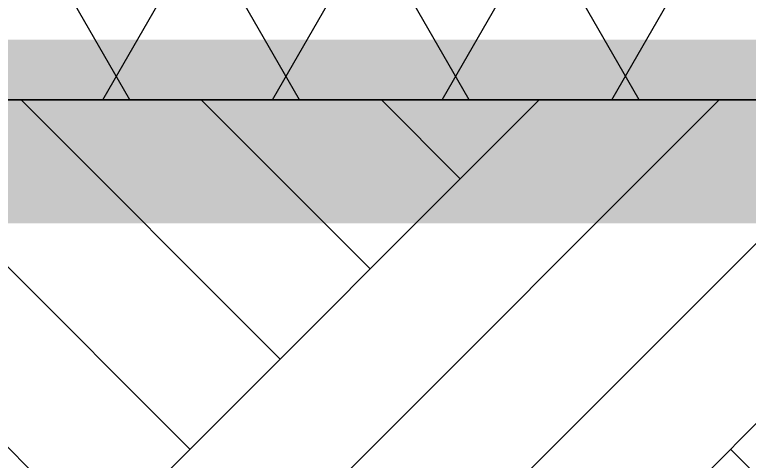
# Model space of a CAD drawing. Header units: millimetres. Extents: x -242231 to 419123, y -2399 to 525285.
# Drawn here: x -215368 to -214619, y 25849 to 26305 of the extents above; entities that cross this region are included whole.
import ezdxf

# ---------------------------------------------------------------- set-up
doc = ezdxf.new("R2010")
doc.units = ezdxf.units.MM
doc.set_wipeout_variables(frame=1)
doc.linetypes.add('Wipeout_Contour', pattern=[1000, 0, -1000])

msp = doc.modelspace()

# ---------------------------------------------------------------- wipeouts: each hides what was drawn before it
at = {"color": 254, "linetype": 'Wipeout_Contour', "lineweight": 0, "ltscale": 47530.797585}
msp.add_wipeout([(-218170.911, 25384.267), (-212841.547, 25384.267), (-212841.547, 26317.467), (-218111.428, 26317.467), (-218168.692, 26317.467), (-218168.692, 26214.311), (-218170.911, 26214.311)], dxfattribs=at)

# ---------------------------------------------------------------- next in the draw order: hatches: boundary and pattern name
at = {"linetype": 'Continuous', "lineweight": 0}
msp.add_hatch(color=255, dxfattribs=at).paths.add_polyline_path([(-213175.599, 26091.83), (-213175.599, 26279.405), (-220178.065, 26279.405), (-220178.065, 26091.83)], flags=0)

# ---------------------------------------------------------------- next in the draw order: linework, layer by layer
at = {"color": 251, "linetype": 'Continuous', "lineweight": 25}
for p, q in [((-215250.899, 26217.919), (-215308.373, 26317.467)), ((-215278.465, 26217.919), (-215220.991, 26317.467)), ((-215077.694, 26217.919), (-215135.168, 26317.467)), ((-215105.26, 26217.919), (-215047.786, 26317.467)), ((-214904.489, 26217.919), (-214961.963, 26317.467)), ((-214932.055, 26217.919), (-214874.581, 26317.467)), ((-214731.284, 26217.919), (-214788.758, 26317.467)), ((-214758.85, 26217.919), (-214701.376, 26317.467))]:
    msp.add_line(p, q, dxfattribs=at)
at = {"linetype": 'Continuous'}
for p, q in [((-215197.14, 26217.919), (-217910.997, 26217.919)), ((-217910.377, 26217.919), (-212925.832, 26217.919)), ((-214973.22, 26217.919), (-215197.14, 26217.919)), ((-213004.821, 26217.919), (-214973.22, 26217.919))]:
    msp.add_line(p, q, dxfattribs=at)
at = {"color": 251, "linetype": 'Continuous', "lineweight": 15}
for p, q in [((-215847.804, 25203.363), (-214833.248, 26217.919)), ((-215663.956, 25203.363), (-214649.4, 26217.919)), ((-215480.108, 25203.363), (-214465.553, 26217.919)), ((-215097.54, 25953.627), (-215361.831, 26217.919)), ((-215296.26, 25203.363), (-214281.705, 26217.919)), ((-215005.616, 26045.551), (-215177.983, 26217.919)), ((-214913.692, 26137.475), (-214994.136, 26217.919)), ((-215189.464, 25861.703), (-215465.235, 26137.475)), ((-215281.387, 25769.78), (-215557.159, 26045.551)), ((-214362.149, 25585.932), (-214637.92, 25861.703))]:
    msp.add_line(p, q, dxfattribs=at)

doc.saveas('drawing.dxf')
